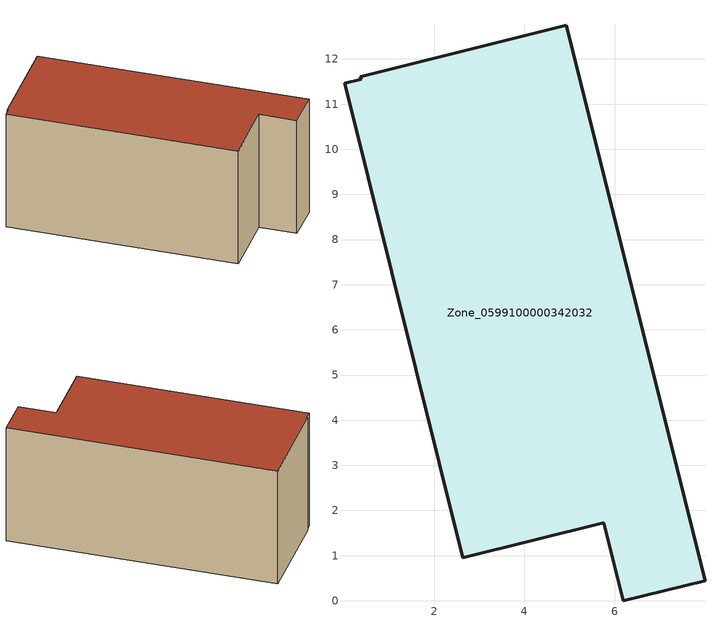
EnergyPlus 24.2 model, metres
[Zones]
Zone_0599100000342032
 floor ground (C_G): 6.19,0 5.76,1.73 2.64,0.95 0.01,11.46 0.38,11.55 0.37,11.61 4.93,12.75 8,0.45 z0
 wall outside (C_F): 5.76,1.73 6.19,0 8,0.45 4.93,12.75 0.37,11.61 0.38,11.55 0.01,11.46 2.64,0.95 5.76,1.73 z0:5.95
 roof outside (C_R): 0.38,11.55 0.01,11.46 2.64,0.95 5.76,1.73 6.19,0 8,0.45 4.93,12.75 0.37,11.61 z5.95
[BUILDING]
Pand.0599100000342032: North Axis=0; Terrain=City; Loads Convergence Tolerance Value=0.04; Temperature Convergence Tolerance Value=0.4; Solar Distribution=FullExterior; Maximum Number of Warmup Days=25; Minimum Number of Warmup Days=1
[Site:Location]
Rotterdam.The.Hague.AP_ZH_NLD Design_Conditions: Latitude=51.96; Longitude=4.45; Time Zone=1; Elevation=-4.5
[SITE:GROUNDTEMPERATURE:BUILDINGSURFACE]
18, 18, 18, 18, 18, 18, 18, 18, 18, 18, 18, 18
[MATERIAL] Thermal Absorptance=0.9; Solar Absorptance=0.7; Visible Absorptance=0.7
Name | Roughness | Thickness | Conductivity | Density | Specific Heat
G.TI.1992-2005 | MediumSmooth | 0.15 | 0.06 | 540 | 1210
F.TI.1992-2005 | Rough | 0.3 | 0.12 | 1920 | 840
R.TI.1992-2005 | MediumRough | 0.2 | 0.08 | 1500 | 1000
[CONSTRUCTION]
C_G: G.TI.1992-2005
C_F: F.TI.1992-2005
C_R: R.TI.1992-2005
[ZONE]
Zone_0599100000342032: Type=1; Multiplier=1; Ceiling Height=Autocalculate; Volume=Autocalculate; Floor Area=autocalculate; Part of Total Floor Area=Yes
[ZONEINFILTRATION:DESIGNFLOWRATE]
Infil_Zone_0599100000342032: Zone or ZoneList or Space or SpaceList=Zone_0599100000342032; Schedule=AlwaysOn; Design Flow Rate Calculation Method=Flow/Area; Flow Rate per Floor Area=0.0015; Constant Term Coefficient=1; Temperature Term Coefficient=0; Velocity Term Coefficient=0; Velocity Squared Term Coefficient=0
[HVACTEMPLATE:ZONE:IDEALLOADSAIRSYSTEM]
Zone_0599100000342032: Maximum Heating Supply Air Temperature=50; Minimum Cooling Supply Air Temperature=13; Maximum Heating Supply Air Humidity Ratio=0.0156; Minimum Cooling Supply Air Humidity Ratio=0.0077; Heating Limit=NoLimit; Cooling Limit=NoLimit; Dehumidification Control Type=ConstantSensibleHeatRatio; Cooling Sensible Heat Ratio=0.7; Dehumidification Setpoint=60; Humidification Control Type=None; Humidification Setpoint=30; Outdoor Air Method=None; Outdoor Air Flow Rate per Person=0.00944; Outdoor Air Flow Rate per Zone Floor Area=0; Outdoor Air Flow Rate per Zone=0; Demand Controlled Ventilation Type=None; Outdoor Air Economizer Type=NoEconomizer; Heat Recovery Type=None; Sensible Heat Recovery Effectiveness=0.7; Latent Heat Recovery Effectiveness=0.65
[ZONECONTROL:THERMOSTAT]
ThermostatControl_Zone_0599100000342032: Zone or ZoneList=Zone_0599100000342032; Control Type Schedule=DualSetpointControlType; Control 1=Thermostat_Zone_0599100000342032; Temperature Difference Between Cutout And Setpoint=0
[THERMOSTATSETPOINT:DUALSETPOINT]
Thermostat_Zone_0599100000342032: Heating Setpoint Temperature Schedule=HeatingSetpoint_Zone_0599100000342032; Cooling Setpoint Temperature Schedule=CoolingSetpoint_Zone_0599100000342032
[SCHEDULE:COMPACT]
HeatingSetpoint_Zone_0599100000342032: Through: 12/31, For: AllDays, Until: 24:00, 21
CoolingSetpoint_Zone_0599100000342032: Through: 12/31, For: AllDays, Until: 24:00, 24
DualSetpointControlType: Through: 12/31, For: AllDays, Until: 24:00, 4
AlwaysOn: Through: 12/31, For: AllDays, Until: 24:00, 1
